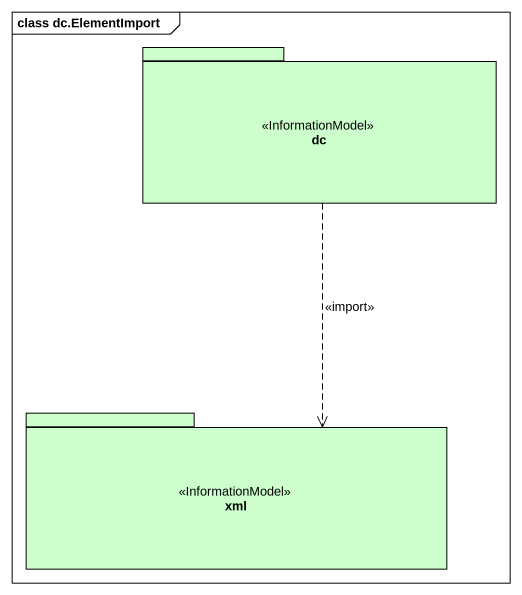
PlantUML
@startuml
mainframe class dc.ElementImport
package dc <<InformationModel>> #CCFFCC {
}
package xml <<InformationModel>> #CCFFCC {
}
dc ..> xml : <<import>>
@enduml
